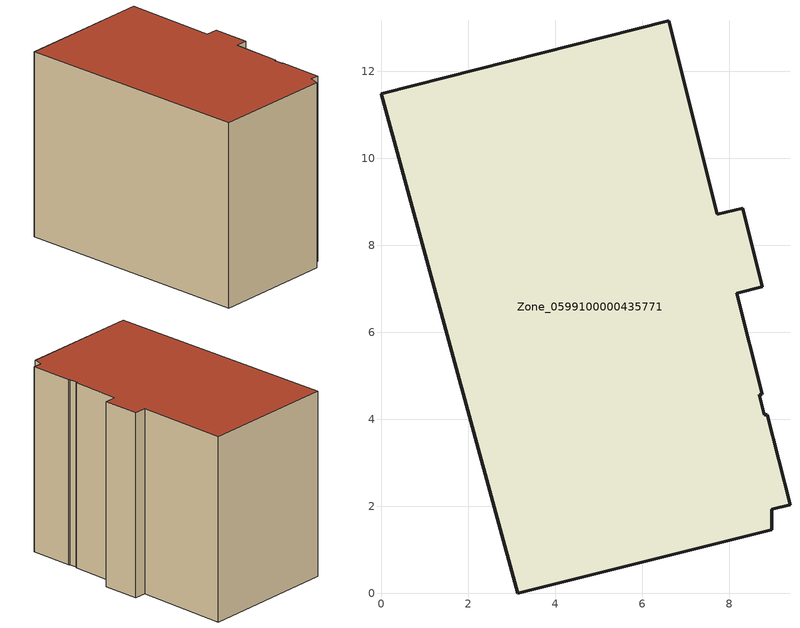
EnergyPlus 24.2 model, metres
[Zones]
Zone_0599100000435771
 floor ground (C_G): 8.97,1.93 8.97,1.46 3.13,0 0,11.49 6.6,13.16 7.72,8.71 8.3,8.86 8.75,7.05 8.17,6.9 8.76,4.58 8.69,4.56 8.8,4.11 8.87,4.11 9.39,2.04 z0
 wall outside (C_F): 7.72,8.71 6.6,13.16 0,11.49 3.13,0 8.97,1.46 8.97,1.93 9.39,2.04 8.87,4.11 8.8,4.11 8.69,4.56 8.76,4.58 8.17,6.9 8.75,7.05 8.3,8.86 7.72,8.71 z0:9.39
 roof outside (C_R): 8.8,4.11 8.69,4.56 8.76,4.58 8.17,6.9 8.75,7.05 8.3,8.86 7.72,8.71 6.6,13.16 0,11.49 3.13,0 8.97,1.46 8.97,1.93 9.39,2.04 8.87,4.11 z9.39
[BUILDING]
Pand.0599100000435771: North Axis=0; Terrain=City; Loads Convergence Tolerance Value=0.04; Temperature Convergence Tolerance Value=0.4; Solar Distribution=FullExterior; Maximum Number of Warmup Days=25; Minimum Number of Warmup Days=1
[Site:Location]
Rotterdam.The.Hague.AP_ZH_NLD Design_Conditions: Latitude=51.96; Longitude=4.45; Time Zone=1; Elevation=-4.5
[SITE:GROUNDTEMPERATURE:BUILDINGSURFACE]
18, 18, 18, 18, 18, 18, 18, 18, 18, 18, 18, 18
[MATERIAL] Thermal Absorptance=0.9; Solar Absorptance=0.7; Visible Absorptance=0.7
Name | Roughness | Thickness | Conductivity | Density | Specific Heat
G.TC.2006-2014 | MediumSmooth | 0.15 | 0.06 | 540 | 1210
F.TC.2006-2014 | Rough | 0.3 | 0.12 | 1920 | 840
R.TC.2006-2014 | MediumRough | 0.2 | 0.08 | 1500 | 1000
[CONSTRUCTION]
C_G: G.TC.2006-2014
C_F: F.TC.2006-2014
C_R: R.TC.2006-2014
[ZONE]
Zone_0599100000435771: Type=1; Multiplier=1; Ceiling Height=Autocalculate; Volume=Autocalculate; Floor Area=autocalculate; Part of Total Floor Area=Yes
[ZONEINFILTRATION:DESIGNFLOWRATE]
Infil_Zone_0599100000435771: Zone or ZoneList or Space or SpaceList=Zone_0599100000435771; Schedule=AlwaysOn; Design Flow Rate Calculation Method=Flow/Area; Flow Rate per Floor Area=0.0015; Constant Term Coefficient=1; Temperature Term Coefficient=0; Velocity Term Coefficient=0; Velocity Squared Term Coefficient=0
[HVACTEMPLATE:ZONE:IDEALLOADSAIRSYSTEM]
Zone_0599100000435771: Maximum Heating Supply Air Temperature=50; Minimum Cooling Supply Air Temperature=13; Maximum Heating Supply Air Humidity Ratio=0.0156; Minimum Cooling Supply Air Humidity Ratio=0.0077; Heating Limit=NoLimit; Cooling Limit=NoLimit; Dehumidification Control Type=ConstantSensibleHeatRatio; Cooling Sensible Heat Ratio=0.7; Dehumidification Setpoint=60; Humidification Control Type=None; Humidification Setpoint=30; Outdoor Air Method=None; Outdoor Air Flow Rate per Person=0.00944; Outdoor Air Flow Rate per Zone Floor Area=0; Outdoor Air Flow Rate per Zone=0; Demand Controlled Ventilation Type=None; Outdoor Air Economizer Type=NoEconomizer; Heat Recovery Type=None; Sensible Heat Recovery Effectiveness=0.7; Latent Heat Recovery Effectiveness=0.65
[ZONECONTROL:THERMOSTAT]
ThermostatControl_Zone_0599100000435771: Zone or ZoneList=Zone_0599100000435771; Control Type Schedule=DualSetpointControlType; Control 1=Thermostat_Zone_0599100000435771; Temperature Difference Between Cutout And Setpoint=0
[THERMOSTATSETPOINT:DUALSETPOINT]
Thermostat_Zone_0599100000435771: Heating Setpoint Temperature Schedule=HeatingSetpoint_Zone_0599100000435771; Cooling Setpoint Temperature Schedule=CoolingSetpoint_Zone_0599100000435771
[SCHEDULE:COMPACT]
HeatingSetpoint_Zone_0599100000435771: Through: 12/31, For: AllDays, Until: 24:00, 21
CoolingSetpoint_Zone_0599100000435771: Through: 12/31, For: AllDays, Until: 24:00, 24
DualSetpointControlType: Through: 12/31, For: AllDays, Until: 24:00, 4
AlwaysOn: Through: 12/31, For: AllDays, Until: 24:00, 1
